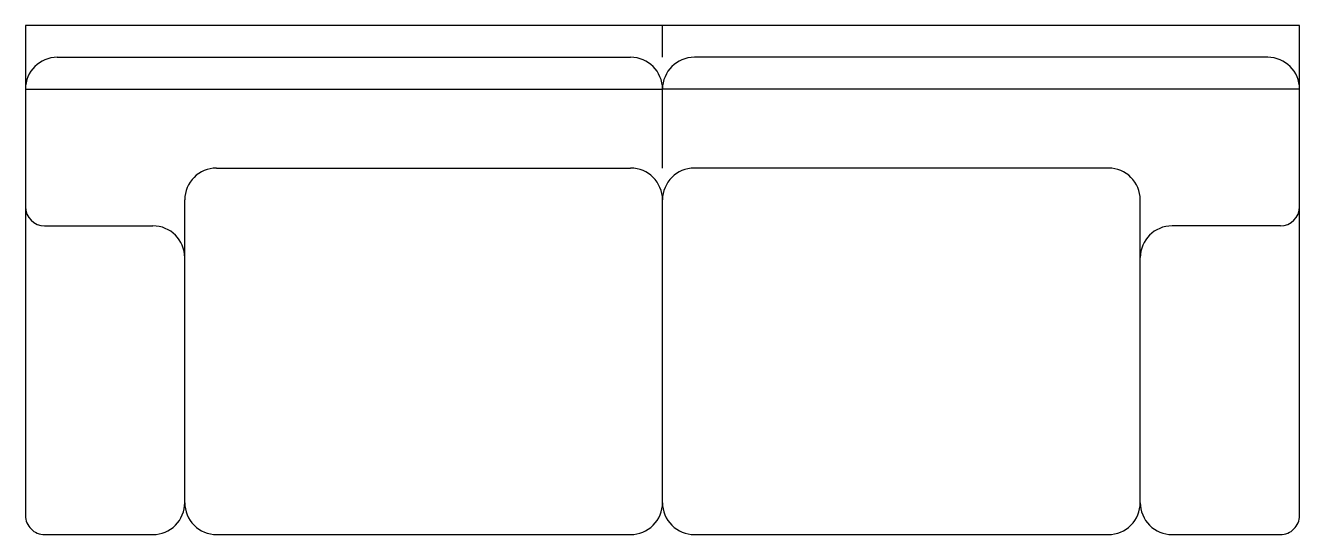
# Model space of a CAD drawing. Extents: x -1 to 1, y -0.8 to 0.
import ezdxf

# ---------------------------------------------------------------- set-up
doc = ezdxf.new("R2010")
doc.units = 0
doc.header["$MEASUREMENT"] = 0
doc.layers.add('A-MOBILIA', color=2, linetype='CONTINUOUS')

msp = doc.modelspace()

# ---------------------------------------------------------------- linework, layer by layer
at = {"layer": 'A-MOBILIA'}
for p, q in [((0, -0.05), (0, 0)), ((0, -0.05), (0, 0)), ((-0.95, -0.05), (-0.05, -0.05)), ((0.95, -0.05), (0.05, -0.05)), ((-1, -0.1), (0, -0.1)), ((0, -0.2241), (0, -0.1)), ((0, -0.2241), (0, -0.1)), ((1, -0.1), (0, -0.1)), ((-0.7, -0.2241), (-0.05, -0.2241)), ((0.7, -0.2241), (0.05, -0.2241)), ((-0.75, -0.75), (-0.75, -0.2741)), ((0, -0.75), (0, -0.2741)), ((0, -0.75), (0, -0.2741)), ((0.75, -0.75), (0.75, -0.2741)), ((-0.97, -0.3149), (-0.8, -0.3149)), ((0.97, -0.3149), (0.8, -0.3149))]:
    msp.add_line(p, q, dxfattribs=at)
msp.add_lwpolyline([(1, 0), (-1, 0), (-1, -0.77, 0.414214), (-0.97, -0.8), (-0.8, -0.8, 0.414214), (-0.75, -0.75, 0.414214), (-0.7, -0.8), (-0.05, -0.8, 0.414214), (0, -0.75, 0.414214), (0.05, -0.8), (0.7, -0.8, 0.414214), (0.75, -0.75, 0.414214), (0.8, -0.8), (0.97, -0.8, 0.414214), (1, -0.77)], format="xyb", close=True, dxfattribs=at)
for centre, radius, start, end in [((-0.95, -0.1), 0.05, 90, 180), ((-0.05, -0.1), 0.05, 0, 90), ((0.05, -0.1), 0.05, 90, 180), ((0.95, -0.1), 0.05, 0, 90), ((-0.7, -0.2741), 0.05, 90, 180), ((-0.05, -0.2741), 0.05, 0, 90), ((0.05, -0.2741), 0.05, 90, 180), ((0.7, -0.2741), 0.05, 0, 90), ((-0.97, -0.2849), 0.03, 180, 270), ((0.97, -0.2849), 0.03, 270, 0), ((-0.8, -0.3649), 0.05, 0, 90), ((0.8, -0.3649), 0.05, 90, 180)]:
    msp.add_arc(centre, radius, start, end, dxfattribs=at)

doc.saveas('drawing.dxf')
